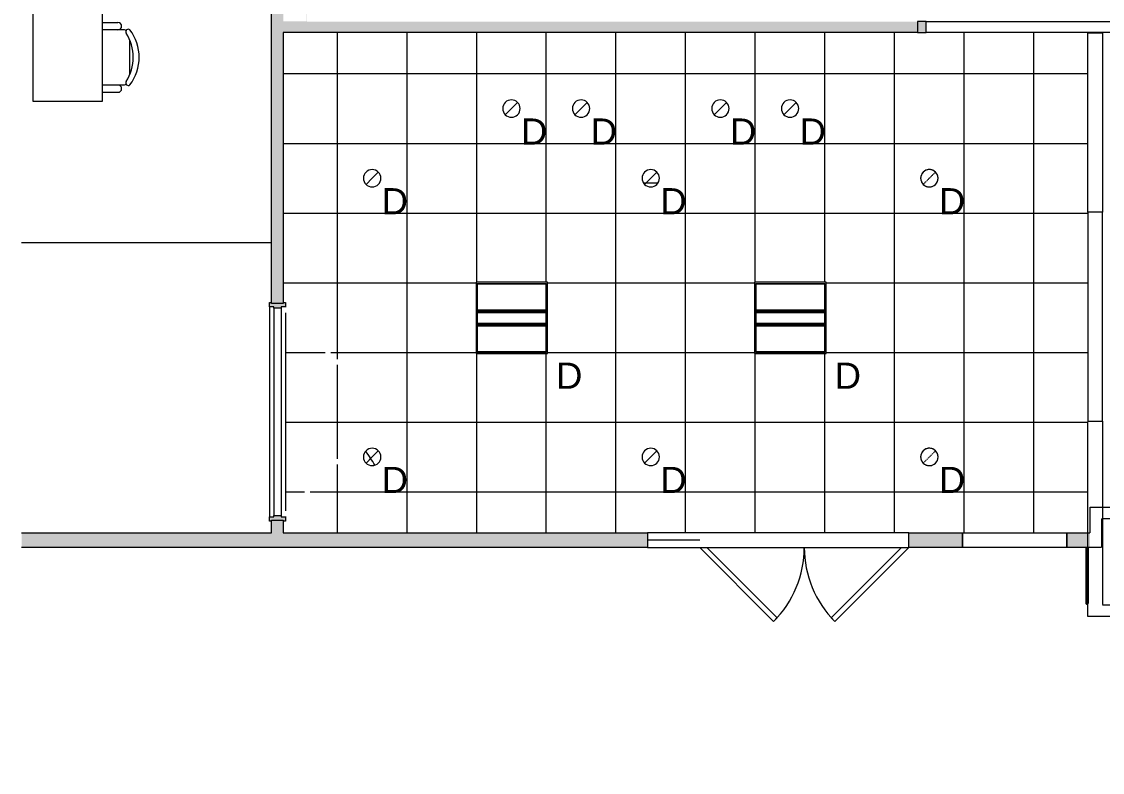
# Model space of a CAD drawing. Header units: inches. Extents: x 842 to 2180, y -10 to 1751.
# Drawn here: x 842.2 to 1214.6, y 958.8 to 1217.3 of the extents above; entities that cross this region are included whole.
import ezdxf

# ---------------------------------------------------------------- set-up
doc = ezdxf.new("R2010")
doc.units = ezdxf.units.IN
doc.header["$MEASUREMENT"] = 0
doc.linetypes.add('Demolished', pattern=[0.1875, 0.125, -0.0625])
for name, color, linetype, lineweight in [('A-CLNG', 13, 'Demolished', 9), ('A-CLNG-PATT', 13, 'Demolished', 9), ('A-DOOR', 31, 'Continuous', 13), ('A-GLAZ', 151, 'Continuous', 13), ('A-WALL-PATT', 111, 'Continuous', 13), ('E-LITE-EQPM', 33, 'Demolished', 9), ('E-LITE-EQPM-IDEN', 33, 'Continuous', 9), ('hide', 7, 'Continuous', 9), ('I-WALL', 2, 'Continuous', 13), ('Orbis - Background_dwg', 8, 'Continuous', 9), ('Orbis_AR$0$A-Door-Exst', 7, 'Continuous', 9), ('Orbis_Furn$0$A-Furn', 7, 'Continuous', 9)]:
    doc.layers.add(name, color=color, linetype=linetype, lineweight=lineweight)
doc.styles.add('Arial', font='arial.ttf', dxfattribs={"height": 9})

# ---------------------------------------------------------------- blocks, each defined once
blk = doc.blocks.new('Door - Double - Solid-7323304-Level XX  RCP DEMO')
at = {"layer": 'A-DOOR'}
h = blk.add_hatch(color=10, dxfattribs=at)
h.paths.add_polyline_path([(35.68, 2.84), (34.18, 2.84), (34.18, 1.34), (33.68, 1.34), (33.68, -1.16), (34.18, -1.16), (34.18, -2.66), (35.68, -2.66), (35.68, -1.91), (35.31, -1.91), (35.31, 2.09), (35.68, 2.09)], flags=0)
h.paths.add_polyline_path([(-37.69, -1.16), (-37.69, 1.34), (-38.19, 1.34), (-38.19, 2.84), (-39.69, 2.84), (-39.69, 2.09), (-39.32, 2.09), (-39.32, -1.91), (-39.69, -1.91), (-39.69, -2.66), (-38.19, -2.66), (-38.19, -1.16)], flags=0)
at = {"layer": 'A-DOOR', "color": 8, "lineweight": 20}
for p, q in [((-39.69, 2.09), (-39.69, 2.84)), ((-39.69, 2.84), (-38.19, 2.84)), ((-38.19, 2.84), (-38.19, 1.34)), ((-38.19, 1.34), (-37.69, 1.34)), ((-37.69, 1.34), (-37.69, -1.16)), ((33.68, -1.16), (33.68, 1.34)), ((33.68, 1.34), (34.18, 1.34)), ((34.18, 1.34), (34.18, 2.84)), ((34.18, 2.84), (35.68, 2.84)), ((35.68, 2.84), (35.68, 2.09)), ((-39.69, -2.66), (-39.69, -1.91)), ((-38.19, -2.66), (-39.69, -2.66)), ((-37.69, -1.16), (-38.19, -1.16)), ((-38.19, -1.16), (-38.19, -2.66)), ((34.18, -1.16), (33.68, -1.16)), ((34.18, -2.66), (34.18, -1.16)), ((35.68, -2.66), (34.18, -2.66)), ((35.68, -1.91), (35.68, -2.66))]:
    blk.add_line(p, q, dxfattribs=at)
at = {"layer": 'A-DOOR', "lineweight": 9}
for p, q in [((-38.19, 2.84), (-38.06, 2.84)), ((-37.69, 1.34), (33.68, 1.34)), ((-36.12, 2.84), (32.11, 2.84)), ((34.05, 2.84), (34.18, 2.84)), ((-38.19, -2.66), (34.18, -2.66)), ((-37.69, -1.16), (33.68, -1.16))]:
    blk.add_line(p, q, dxfattribs=at)
blk = doc.blocks.new('Frameless opening with glazing - 18_ x 96_-6922985-Level XX  RCP DEMO')
at = {"layer": 'A-GLAZ', "color": 8, "lineweight": 20}
blk.add_line((-10.5, 0.125), (7.5, 0.125), dxfattribs=at)
blk = doc.blocks.new('L-Recessed Circular - Downlight - 6_-7335116-Level XX  RCP DEMO')
at = {"layer": 'E-LITE-EQPM', "color": 7}
for q in [(-2.12, -2.12), (2.12, 2.12)]:
    blk.add_line((0, 0), q, dxfattribs=at)
for start, end in [(360, 180), (180, 360)]:
    blk.add_arc((0, 0), 3, start, end, dxfattribs=at)
blk = doc.blocks.new('L-Recessed Circular - Downlight - 6_-V1-Level XX  RCP DEMO')
at = {"layer": 'E-LITE-EQPM', "linetype": 'Continuous'}
for q in [(-2.12, -2.12), (2.12, 2.12)]:
    blk.add_line((0, 0), q, dxfattribs=at)
for start, end in [(360, 180), (180, 360)]:
    blk.add_arc((0, 0), 3, start, end, dxfattribs=at)
blk = doc.blocks.new('L-Recessed-Axis-Plano - 2 X 2-4550865-Level XX  RCP DEMO')
at = {"layer": 'E-LITE-EQPM', "linetype": 'Continuous'}
for p, q in [((11.91, 11.87), (-11.91, 11.87)), ((-11.91, 11.87), (-11.91, -11.88)), ((-11.88, -11.56), (-11.88, 11.56)), ((-11.88, 11.56), (11.87, 11.56)), ((11.87, 11.56), (11.87, -11.56)), ((11.91, -11.88), (11.91, 11.87)), ((-11.88, 2.74), (11.87, 2.74)), ((11.87, 2.51), (-11.88, 2.51)), ((-11.88, 2.3), (11.87, 2.3)), ((-11.88, 2.2), (11.87, 2.2)), ((-11.88, 1.83), (11.87, 1.83)), ((-11.88, -1.83), (11.87, -1.83)), ((-11.88, -2.2), (11.87, -2.2)), ((-11.88, -2.3), (11.87, -2.3)), ((-11.88, -2.51), (11.87, -2.51)), ((-11.88, -2.74), (11.87, -2.74)), ((-11.91, -11.88), (11.91, -11.88)), ((11.87, -11.56), (-11.88, -11.56))]:
    blk.add_line(p, q, dxfattribs=at)
blk = doc.blocks.new('Orbis - Background_dwg-7329766-Level XX  RCP DEMO')
at = {"layer": 'hide'}
h = blk.add_hatch(color=256, dxfattribs=at)
h.paths.add_polyline_path([(1771.48, 941.54), (1771.54, 941.54), (1771.51, 959.23), (1734.43, 959.23), (1734.43, 1012.04), (1292.48, 1012.04), (1292.48, 1011.98), (1734.37, 1011.98), (1734.37, 959.17), (1771.48, 959.17)], flags=0)
h.paths.add_polyline_path([(1209.37, 1016.98), (1209.62, 1016.98), (1209.62, 1036.22), (1209.37, 1036.22), (1209.37, 1031.3)], flags=0)
h.paths.add_polyline_path([(1214.37, 1213.47), (1214.37, 1213.48), (1214.62, 1213.48), (1214.62, 1213.6), (1209.62, 1213.6), (1209.62, 1213.48), (1212.24, 1213.47)], flags=0)
h.paths.add_polyline_path([(1150.88, 1213.6), (1153.88, 1213.6), (1153.88, 1217.35), (1150.88, 1217.35), (1150.88, 1214.37)], flags=0)
h.paths.add_polyline_path([(932.37, 1217.35), (940.5, 1217.35), (940.5, 1292.47), (940.38, 1292.47), (940.38, 1217.47), (932.37, 1217.47)], flags=0)
h.paths.add_polyline_path([(940.45, 1319.16), (940.45, 1324.47), (940.38, 1324.47), (940.38, 1319.16)], flags=0)
h.paths.add_polyline_path([(932.36, 1319.16), (932.37, 1319.16), (932.37, 1324.47), (932.29, 1324.47), (932.29, 1319.16)], flags=0)
h.paths.add_polyline_path([(928.54, 1319.16), (928.54, 1324.47), (928.37, 1324.47), (928.37, 1319.16)], flags=0)
h.paths.add_polyline_path([(928.37, 1327.47), (928.54, 1327.47), (928.54, 1417.98), (928.37, 1417.98), (928.37, 1363.53)], flags=0)
h.paths.add_polyline_path([(932.29, 1327.47), (932.37, 1327.47), (932.37, 1417.98), (932.29, 1417.98), (932.29, 1363.53)], flags=0)
h.paths.add_polyline_path([(940.38, 1327.47), (940.5, 1327.47), (940.5, 1417.98), (940.38, 1417.98), (940.38, 1363.53)], flags=0)
blk.add_line((842.21, 1141.22), (928.37, 1141.22), dxfattribs=at)
at = {"layer": 'hide', "color": 50, "lineweight": 50, "flags": 128}
blk.add_lwpolyline([(1209.62, 1016.98), (1209.37, 1016.98), (1209.37, 1036.22)], dxfattribs=at)
at = {"layer": 'hide'}
blk.add_arc((932.37, 1047.22), 36, 28.8252, 37.9348, dxfattribs=at)
at = {"layer": 'Orbis_AR$0$A-Door-Exst', "color": 10, "lineweight": 13, "flags": 128}
for points in [[(1078.36, 1036.22), (1102.58, 1012.01), (1101.34, 1010.77), (1075.88, 1036.22)], [(1145.41, 1036.22), (1121.19, 1012.01), (1122.43, 1010.77), (1147.88, 1036.22)]]:
    blk.add_lwpolyline(points, dxfattribs=at)
at = {"layer": 'Orbis_AR$0$A-Door-Exst', "color": 10, "lineweight": 13}
for centre, start, end in [((1075.88, 1036.22), 315, 360), ((1147.88, 1036.22), 180, 225)]:
    blk.add_arc(centre, 36, start, end, dxfattribs=at)
at = {"layer": 'Orbis_Furn$0$A-Furn'}
for p, q in [((870.12, 1217.05), (875.42, 1217.05)), ((877.12, 1214.55), (870.12, 1214.55)), ((879.52, 1199.19), (879.52, 1210.9)), ((870.12, 1195.54), (877.12, 1195.54)), ((870.12, 1193.01), (875.42, 1193.01)), ((1056.47, 1161.81), (1061.52, 1161.81))]:
    blk.add_line(p, q, dxfattribs=at)
at = {"layer": 'Orbis_Furn$0$A-Furn', "flags": 128}
blk.add_lwpolyline([(846.12, 1249.97), (846.12, 1189.97), (870.12, 1189.97), (870.12, 1249.97)], close=True, dxfattribs=at)
at = {"layer": 'Orbis_Furn$0$A-Furn'}
for centre, radius, start, end in [((875.42, 1215.8), 1.25, 270, 90), ((877.12, 1212.15), 2.4, 62.4156, 90), ((879, 1213.85), 0.877, 53.3099, 212.0274), ((867, 1205.05), 15.72, 322.7914, 37.2086), ((865.26, 1205.04), 15.43, 327.3433, 32.7278), ((875.42, 1194.26), 1.25, 270, 90), ((877.12, 1197.94), 2.4, 270, 297.5844), ((879, 1196.24), 0.877, 147.9726, 306.6901)]:
    blk.add_arc(centre, radius, start, end, dxfattribs=at)

msp = doc.modelspace()

# ---------------------------------------------------------------- hatches: boundary and pattern name
at = {"layer": 'A-CLNG-PATT', "linetype": 'Continuous', "lineweight": 13}
h = msp.add_hatch(dxfattribs=at)
h.set_pattern_fill('FP2_9', color=256, style=0, pattern_type=2)
h.set_pattern_definition([(0, (1070.995, 1127.412), (0, -24), []), (270, (1070.995, 1127.412), (-24, -1e-15), [])])
h.paths.add_polyline_path([(1202.38, 1041.22), (1209.62, 1041.22), (1209.62, 1213.6), (932.37, 1213.6), (932.37, 1120.66), (933.12, 1120.66), (933.12, 1119.03), (958.58, 1093.58), (957.6, 1092.6), (933.12, 1117.09), (933.12, 1048.86), (957.6, 1073.34), (958.58, 1072.37), (933.12, 1046.91), (933.12, 1045.29), (932.37, 1045.29), (932.37, 1041.22), (1180.52, 1041.22)], flags=0)
h.paths.add_polyline_path([(963, 1064.41), (962.22, 1064.51), (961.5, 1064.81), (960.87, 1065.29), (960.4, 1065.91), (960.1, 1066.64), (960, 1067.41), (960.1, 1068.19), (960.4, 1068.91), (960.87, 1069.53), (961.5, 1070.01), (962.22, 1070.31), (963, 1070.41), (963.77, 1070.31), (964.5, 1070.01), (965.12, 1069.53), (965.59, 1068.91), (965.89, 1068.19), (966, 1067.41), (965.89, 1066.64), (965.59, 1065.91), (965.12, 1065.29), (964.5, 1064.81), (963.77, 1064.51)], flags=0)
h.paths.add_polyline_path([(1059, 1064.41), (1058.22, 1064.51), (1057.5, 1064.81), (1056.87, 1065.29), (1056.4, 1065.91), (1056.1, 1066.64), (1056, 1067.41), (1056.1, 1068.19), (1056.4, 1068.91), (1056.87, 1069.53), (1057.5, 1070.01), (1058.22, 1070.31), (1059, 1070.41), (1059.77, 1070.31), (1060.5, 1070.01), (1061.12, 1069.53), (1061.59, 1068.91), (1061.89, 1068.19), (1062, 1067.41), (1061.89, 1066.64), (1061.59, 1065.91), (1061.12, 1065.29), (1060.5, 1064.81), (1059.77, 1064.51)], flags=0)
h.paths.add_polyline_path([(1155, 1064.41), (1154.22, 1064.51), (1153.5, 1064.81), (1152.87, 1065.29), (1152.4, 1065.91), (1152.1, 1066.64), (1152, 1067.41), (1152.1, 1068.19), (1152.4, 1068.91), (1152.87, 1069.53), (1153.5, 1070.01), (1154.22, 1070.31), (1155, 1070.41), (1155.77, 1070.31), (1156.5, 1070.01), (1157.12, 1069.53), (1157.59, 1068.91), (1157.89, 1068.19), (1158, 1067.41), (1157.89, 1066.64), (1157.59, 1065.91), (1157.12, 1065.29), (1156.5, 1064.81), (1155.77, 1064.51)], flags=0)
h.paths.add_polyline_path([(1095.95, 1103.03), (1094.79, 1103.03), (1094.79, 1127.59), (1119.41, 1127.59), (1119.41, 1103.03)], flags=0)
h.paths.add_polyline_path([(1011.37, 1103.03), (998.79, 1103.03), (998.79, 1127.59), (1023.41, 1127.59), (1023.41, 1103.03)], flags=0)
h.paths.add_polyline_path([(963, 1160.41), (962.22, 1160.51), (961.5, 1160.81), (960.87, 1161.29), (960.4, 1161.91), (960.1, 1162.64), (960, 1163.41), (960.1, 1164.19), (960.4, 1164.91), (960.87, 1165.53), (961.5, 1166.01), (962.22, 1166.31), (963, 1166.41), (963.77, 1166.31), (964.5, 1166.01), (965.12, 1165.53), (965.59, 1164.91), (965.89, 1164.19), (966, 1163.41), (965.89, 1162.64), (965.59, 1161.91), (965.12, 1161.29), (964.5, 1160.81), (963.77, 1160.51)], flags=0)
h.paths.add_polyline_path([(1155, 1160.41), (1154.22, 1160.51), (1153.5, 1160.81), (1152.87, 1161.29), (1152.4, 1161.91), (1152.1, 1162.64), (1152, 1163.41), (1152.1, 1164.19), (1152.4, 1164.91), (1152.87, 1165.53), (1153.5, 1166.01), (1154.22, 1166.31), (1155, 1166.41), (1155.77, 1166.31), (1156.5, 1166.01), (1157.12, 1165.53), (1157.59, 1164.91), (1157.89, 1164.19), (1158, 1163.41), (1157.89, 1162.64), (1157.59, 1161.91), (1157.12, 1161.29), (1156.5, 1160.81), (1155.77, 1160.51)], flags=0)
h.paths.add_polyline_path([(1059, 1160.41), (1058.22, 1160.51), (1057.5, 1160.81), (1056.87, 1161.29), (1056.4, 1161.91), (1056.1, 1162.64), (1056, 1163.41), (1056.1, 1164.19), (1056.4, 1164.91), (1056.87, 1165.53), (1057.5, 1166.01), (1058.22, 1166.31), (1059, 1166.41), (1059.77, 1166.31), (1060.5, 1166.01), (1061.12, 1165.53), (1061.59, 1164.91), (1061.89, 1164.19), (1062, 1163.41), (1061.89, 1162.64), (1061.59, 1161.91), (1061.12, 1161.29), (1060.5, 1160.81), (1059.77, 1160.51)], flags=0)
h.paths.add_polyline_path([(1035, 1184.41), (1034.22, 1184.51), (1033.5, 1184.81), (1032.87, 1185.29), (1032.4, 1185.91), (1032.1, 1186.64), (1032, 1187.41), (1032.1, 1188.19), (1032.4, 1188.91), (1032.87, 1189.53), (1033.5, 1190.01), (1034.22, 1190.31), (1035, 1190.41), (1035.77, 1190.31), (1036.5, 1190.01), (1037.12, 1189.53), (1037.59, 1188.91), (1037.89, 1188.19), (1038, 1187.41), (1037.89, 1186.64), (1037.59, 1185.91), (1037.12, 1185.29), (1036.5, 1184.81), (1035.77, 1184.51)], flags=0)
h.paths.add_polyline_path([(1011, 1184.41), (1010.22, 1184.51), (1009.5, 1184.81), (1008.87, 1185.29), (1008.4, 1185.91), (1008.1, 1186.64), (1008, 1187.41), (1008.1, 1188.19), (1008.4, 1188.91), (1008.87, 1189.53), (1009.5, 1190.01), (1010.22, 1190.31), (1011, 1190.41), (1011.77, 1190.31), (1012.5, 1190.01), (1013.12, 1189.53), (1013.59, 1188.91), (1013.89, 1188.19), (1014, 1187.41), (1013.89, 1186.64), (1013.59, 1185.91), (1013.12, 1185.29), (1012.5, 1184.81), (1011.77, 1184.51), (1011.37, 1184.46)], flags=0)
h.paths.add_polyline_path([(1083, 1184.41), (1082.22, 1184.51), (1081.5, 1184.81), (1080.87, 1185.29), (1080.4, 1185.91), (1080.1, 1186.64), (1080, 1187.41), (1080.1, 1188.19), (1080.4, 1188.91), (1080.87, 1189.53), (1081.5, 1190.01), (1082.22, 1190.31), (1083, 1190.41), (1083.77, 1190.31), (1084.5, 1190.01), (1085.12, 1189.53), (1085.59, 1188.91), (1085.89, 1188.19), (1086, 1187.41), (1085.89, 1186.64), (1085.59, 1185.91), (1085.12, 1185.29), (1084.5, 1184.81), (1083.77, 1184.51)], flags=0)
h.paths.add_polyline_path([(1107, 1184.41), (1106.22, 1184.51), (1105.5, 1184.81), (1104.87, 1185.29), (1104.4, 1185.91), (1104.1, 1186.64), (1104, 1187.41), (1104.1, 1188.19), (1104.4, 1188.91), (1104.87, 1189.53), (1105.5, 1190.01), (1106.22, 1190.31), (1107, 1190.41), (1107.77, 1190.31), (1108.5, 1190.01), (1109.12, 1189.53), (1109.59, 1188.91), (1109.89, 1188.19), (1110, 1187.41), (1109.89, 1186.64), (1109.59, 1185.91), (1109.12, 1185.29), (1108.5, 1184.81), (1107.77, 1184.51)], flags=0)
at = {"layer": 'A-WALL-PATT', "lineweight": 9}
h = msp.add_hatch(color=7, dxfattribs=at)
h.paths.add_polyline_path([(928.37, 1041.22), (932.37, 1041.22), (932.37, 1045.66), (928.37, 1045.66)], flags=0)
h.paths.add_polyline_path([(928.37, 1120.29), (932.37, 1120.29), (932.37, 1292.47), (928.37, 1292.47), (928.37, 1142.05)], flags=0)
msp.add_hatch(color=7, dxfattribs=at).paths.add_polyline_path([(1150.88, 1213.6), (1150.88, 1217.35), (932.37, 1217.35), (932.37, 1213.6), (1095.95, 1213.6)], flags=0)
h = msp.add_hatch(color=7, dxfattribs=at)
h.paths.add_polyline_path([(1147.88, 1036.22), (1153.88, 1036.22), (1153.88, 1041.22), (1147.88, 1041.22)], flags=0)
h.paths.add_polyline_path([(1057.88, 1036.22), (1057.88, 1041.22), (842.21, 1041.22), (842.21, 1036.22), (1011.37, 1036.22)], flags=0)
h = msp.add_hatch(color=7, dxfattribs=at)
h.paths.add_polyline_path([(1210.37, 1036.22), (1210.37, 1041.22), (1202.38, 1041.22), (1202.38, 1036.22)], flags=0)
h.paths.add_polyline_path([(1166.38, 1036.22), (1166.38, 1041.22), (1153.88, 1041.22), (1153.88, 1036.22)], flags=0)

# ---------------------------------------------------------------- linework, layer by layer
at = {"layer": 'A-CLNG', "linetype": 'Continuous', "lineweight": 13}
for p, q in [((1153.88, 1217.35), (1150.88, 1217.35)), ((1150.88, 1213.6), (1153.88, 1213.6)), ((1209.62, 1213.6), (1209.62, 1213.47)), ((1023.41, 1127.59), (998.79, 1127.59)), ((998.79, 1127.59), (998.79, 1103.03)), ((1023.41, 1103.03), (1023.41, 1127.59)), ((1119.41, 1127.59), (1094.79, 1127.59)), ((1094.79, 1127.59), (1094.79, 1103.03)), ((1119.41, 1103.03), (1119.41, 1127.59)), ((998.79, 1103.03), (1023.41, 1103.03)), ((1094.79, 1103.03), (1119.41, 1103.03))]:
    msp.add_line(p, q, dxfattribs=at)
at = {"layer": 'A-CLNG', "color": 7}
msp.add_line((1214.62, 1213.47), (1214.62, 1213.6), dxfattribs=at)
at = {"layer": 'A-CLNG', "linetype": 'Continuous', "lineweight": 13}
for centre, start, end in [((1011, 1187.41), 0, 180), ((1035, 1187.41), 0, 180), ((1083, 1187.41), 0, 180), ((1107, 1187.41), 0, 180), ((1011, 1187.41), 180, 0), ((1035, 1187.41), 180, 0), ((1083, 1187.41), 180, 0), ((1107, 1187.41), 180, 0), ((963, 1163.41), 0, 180), ((1059, 1163.41), 0, 180), ((1155, 1163.41), 0, 180), ((963, 1163.41), 180, 0), ((1059, 1163.41), 180, 0), ((1155, 1163.41), 180, 0), ((963, 1067.41), 0, 180), ((1059, 1067.41), 0, 180), ((1155, 1067.41), 0, 180), ((963, 1067.41), 180, 0), ((1059, 1067.41), 180, 0), ((1155, 1067.41), 180, 0)]:
    msp.add_arc(centre, 3, start, end, dxfattribs=at)
at = {"layer": 'I-WALL', "color": 8, "lineweight": 20}
for p, q in [((928.37, 1120.29), (928.37, 1292.47)), ((1150.88, 1217.35), (1150.88, 1213.6)), ((932.37, 1213.6), (932.37, 1120.29)), ((1150.88, 1213.6), (932.37, 1213.6)), ((932.37, 1120.29), (928.37, 1120.29)), ((928.37, 1041.22), (928.37, 1045.66)), ((928.37, 1045.66), (932.37, 1045.66)), ((932.37, 1045.66), (932.37, 1041.22)), ((842.21, 1041.22), (928.37, 1041.22)), ((932.37, 1041.22), (1057.88, 1041.22)), ((1057.88, 1041.22), (1057.88, 1036.22)), ((1147.88, 1036.22), (1147.88, 1041.22)), ((1057.88, 1036.22), (842.21, 1036.22))]:
    msp.add_line(p, q, dxfattribs=at)
at = {"layer": 'I-WALL', "color": 250, "linetype": 'Demolished', "lineweight": 20}
for p, q in [((1153.88, 1213.6), (1153.88, 1217.35)), ((1153.88, 1217.35), (1222.5, 1217.35)), ((1226.25, 1213.6), (1153.88, 1213.6)), ((1209.62, 1151.72), (1209.62, 1213.47)), ((1209.62, 1213.47), (1214.62, 1213.47)), ((1214.62, 1213.47), (1214.62, 1151.72)), ((1214.62, 1151.72), (1209.62, 1151.72)), ((1209.62, 1012.48), (1209.62, 1079.72)), ((1209.62, 1079.72), (1214.62, 1079.72)), ((1214.62, 1079.72), (1214.62, 1016.48)), ((1210.37, 1050.1), (1228.06, 1050.1)), ((1210.37, 1041.22), (1210.37, 1050.1)), ((1228.06, 1046.1), (1214.37, 1046.1)), ((1214.37, 1046.1), (1214.37, 1036.22)), ((1147.88, 1041.22), (1210.37, 1041.22)), ((1214.37, 1036.22), (1147.88, 1036.22)), ((1214.62, 1016.48), (1292.48, 1016.48)), ((1292.48, 1012.48), (1209.62, 1012.48))]:
    msp.add_line(p, q, dxfattribs=at)
at = {"layer": 'I-WALL', "color": 7, "linetype": 'Demolished', "lineweight": 9}
for p, q in [((1209.62, 1151.72), (1209.62, 1079.72)), ((1214.62, 1079.72), (1214.62, 1151.72)), ((1166.38, 1036.22), (1166.38, 1041.22)), ((1202.38, 1041.22), (1202.38, 1036.22))]:
    msp.add_line(p, q, dxfattribs=at)
at = {"layer": 'I-WALL', "lineweight": 9}
for p, q in [((1147.88, 1041.22), (1057.88, 1041.22)), ((1166.38, 1041.22), (1166.38, 1036.22)), ((1202.38, 1036.22), (1202.38, 1041.22)), ((1057.88, 1036.22), (1147.88, 1036.22))]:
    msp.add_line(p, q, dxfattribs=at)

# ---------------------------------------------------------------- block references
at = {"layer": 'A-DOOR', "rotation": 269.9999999999999}
msp.add_blockref('Door - Double - Solid-7323304-Level XX  RCP DEMO', (930.28, 1080.97), dxfattribs=at)
at = {"layer": 'A-GLAZ'}
msp.add_blockref('Frameless opening with glazing - 18_ x 96_-6922985-Level XX  RCP DEMO', (1068.38, 1038.72), dxfattribs=at)
at = {"layer": 'E-LITE-EQPM', "linetype": 'Continuous'}
for p in [(1011, 1187.41), (1035, 1187.41), (1083, 1187.41), (1107, 1187.41), (963, 1163.41), (1059, 1163.41), (963, 1067.41), (1059, 1067.41)]:
    msp.add_blockref('L-Recessed Circular - Downlight - 6_-V1-Level XX  RCP DEMO', p, dxfattribs=at)
at = {"layer": 'E-LITE-EQPM', "color": 7}
for p in [(1155, 1163.41), (1155, 1067.41)]:
    msp.add_blockref('L-Recessed Circular - Downlight - 6_-7335116-Level XX  RCP DEMO', p, dxfattribs=at)
at = {"layer": 'E-LITE-EQPM', "linetype": 'Continuous', "extrusion": (0, 0, -1), "rotation": 180}
for p in [(-1011.1, 1115.31), (-1107.1, 1115.31)]:
    msp.add_blockref('L-Recessed-Axis-Plano - 2 X 2-4550865-Level XX  RCP DEMO', p, dxfattribs=at)
at = {"layer": 'Orbis - Background_dwg', "color": 7}
msp.add_blockref('Orbis - Background_dwg-7329766-Level XX  RCP DEMO', (0, 0), dxfattribs=at)

# ---------------------------------------------------------------- texts
at = {"layer": 'E-LITE-EQPM-IDEN', "char_height": 9, "width": 11.211, "attachment_point": 1, "style": 'Arial'}
for insert in [(1014.27, 1184), (1038.27, 1184), (1086.27, 1184), (1110.27, 1184), (966.27, 1160), (1062.27, 1160), (1158.27, 1160), (1026.37, 1099.9), (1122.37, 1099.9), (966.27, 1064), (1062.27, 1064), (1158.27, 1064)]:
    msp.add_mtext('D', dxfattribs=dict(at, insert=insert))

doc.saveas('drawing.dxf')
